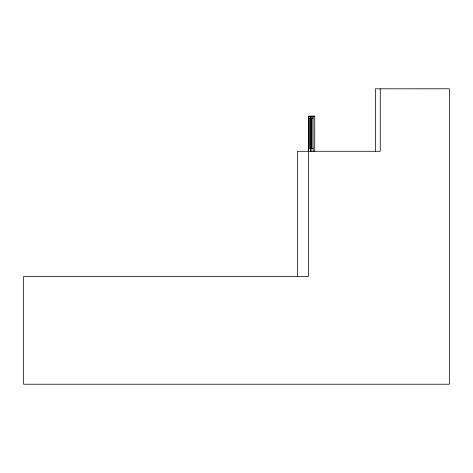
<?xml version="1.0" encoding="UTF-8"?>
<svg xmlns="http://www.w3.org/2000/svg" width="473" height="473" viewBox="0 0 473 473"><rect width="100%" height="100%" fill="white"/><g stroke="black" fill="none" stroke-linecap="round" stroke-linejoin="round"><path stroke-width="0.71" d="M308.591 116.074L310.323 116.074M310.773 116.074L312.612 116.074M313.096 116.074L314.722 116.074M310.394 116.423L308.538 116.423L308.591 151.283M310.72 116.423L312.683 116.423M314.776 116.423L313.043 116.423L313.096 151.283M309.508 118.161L310.867 118.161L309.508 118.144L309.508 148.605L310.867 148.605M311.837 118.161L313.197 118.161L311.837 118.144L311.837 148.605L313.197 148.605M380.262 88.818L380.262 151.283L297.493 151.283L297.493 276.492M375.396 151.283L375.396 88.818L449.35 88.776L449.35 384.224L23.65 384.224L23.65 276.492L308.372 276.492L308.372 151.283M314.722 116.423L314.722 151.283M310.986 116.423L310.986 151.283M310.773 116.423L310.773 151.283M308.662 116.423L308.662 151.283"/></g></svg>
